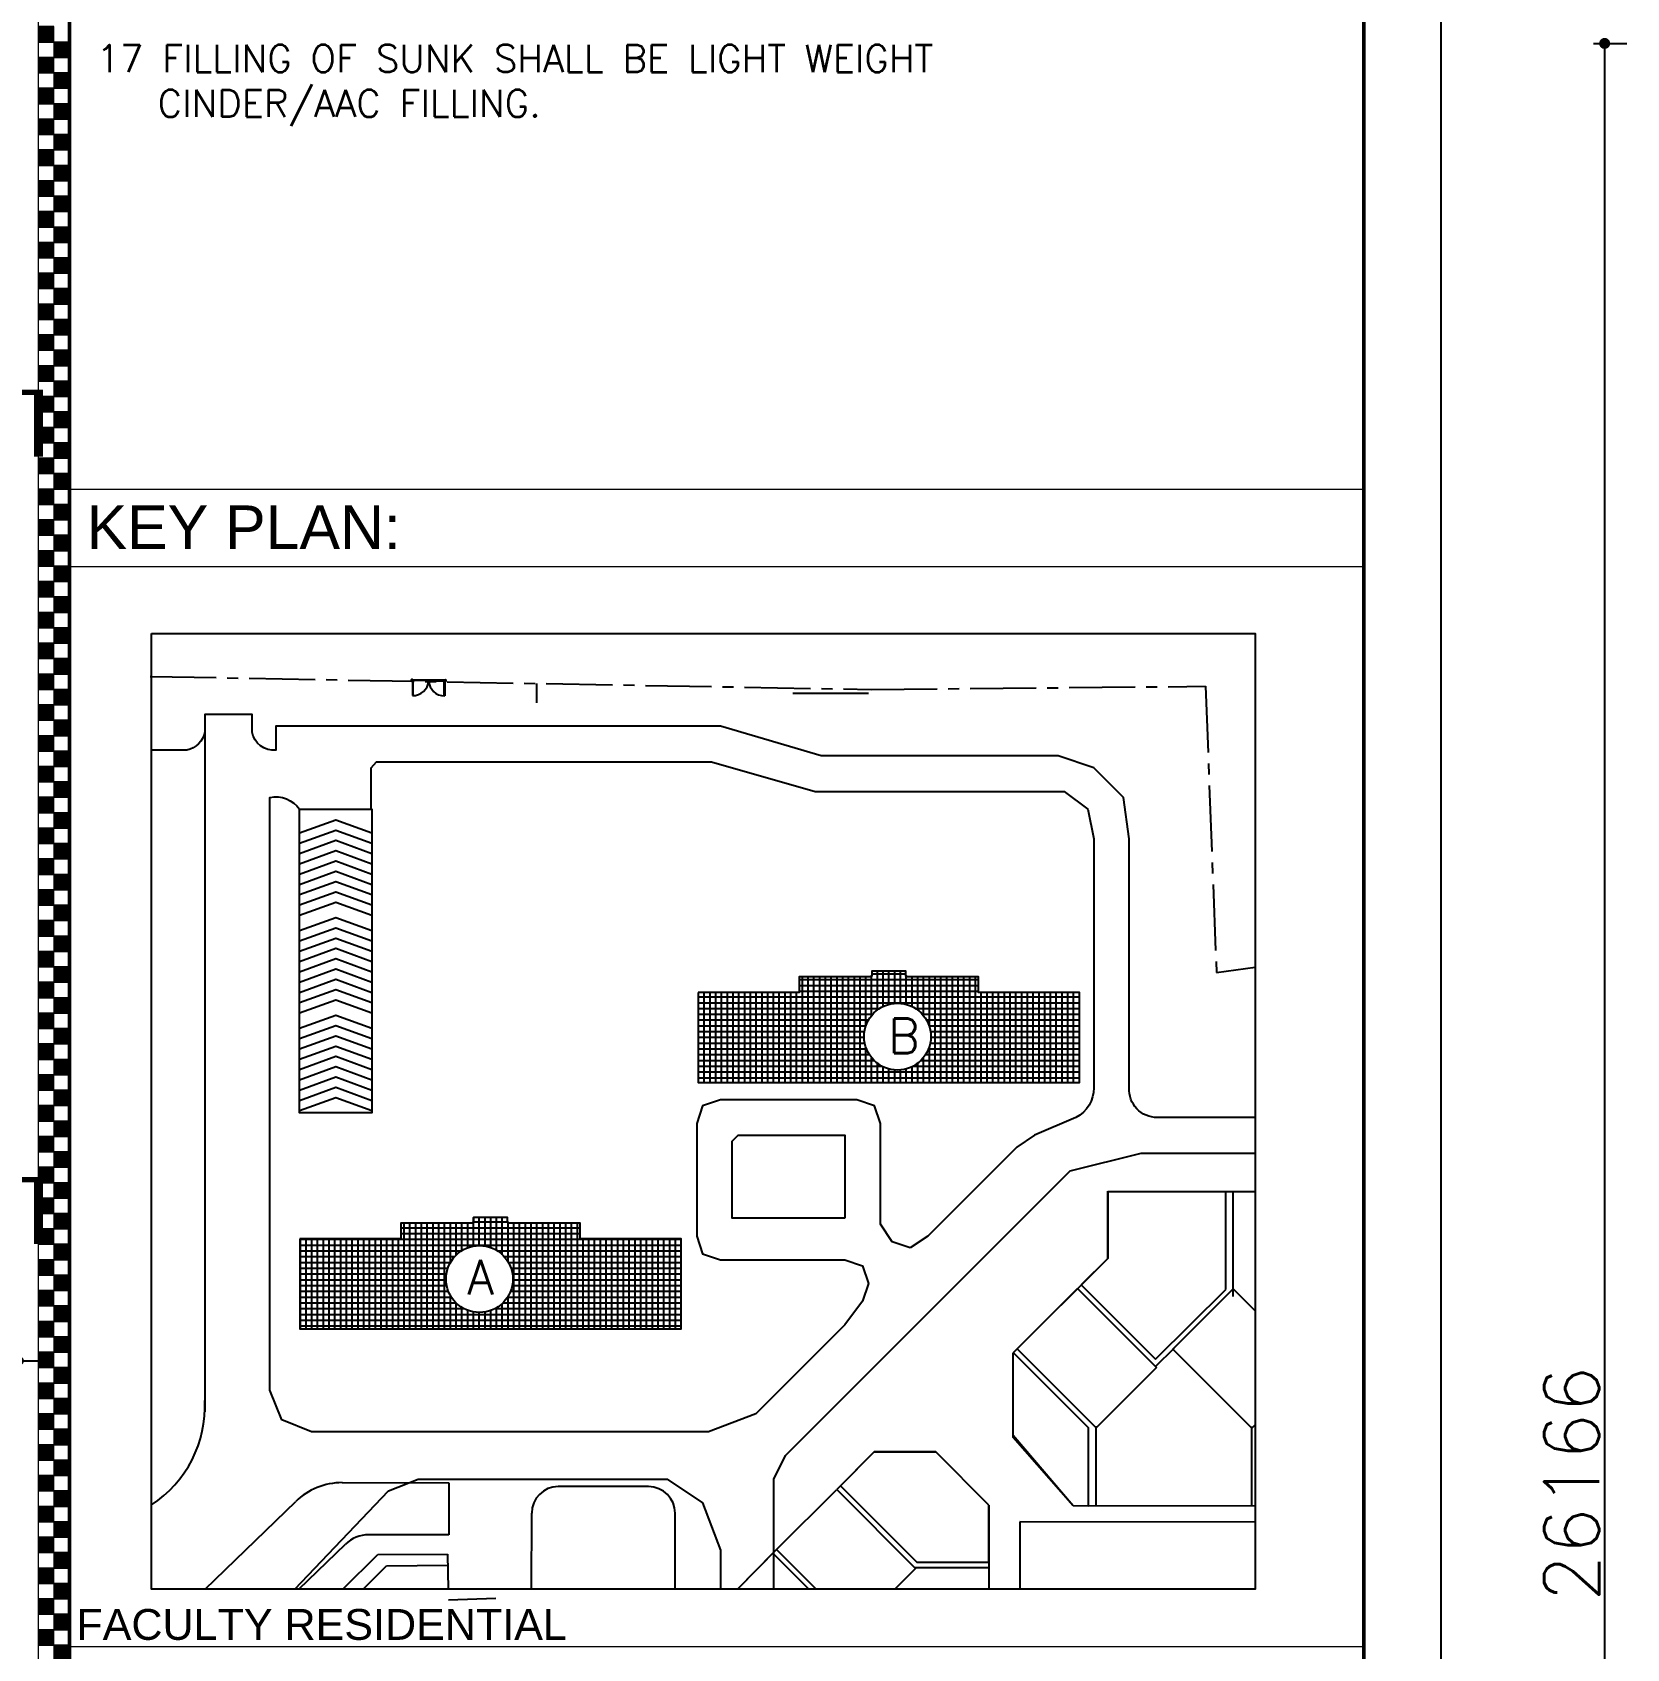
# Model space of a CAD drawing. Extents: x -200722 to 834823, y -494970 to 88783.
# Drawn here: x 327616 to 342099, y 36625 to 51306 of the extents above; entities that cross this region are included whole.
import ezdxf
from ezdxf.enums import TextEntityAlignment as Align

# ---------------------------------------------------------------- set-up
doc = ezdxf.new("R2010")
doc.units = 0
doc.header["$LTSCALE"] = 100
doc.header["$MEASUREMENT"] = 0
doc.header["$PDMODE"] = 34
doc.linetypes.add('CENTER2', pattern=[1.125, 0.75, -0.125, 0.125, -0.125])
doc.layers.get('0').update_dxf_attribs({"linetype": 'CONTINUOUS'})
doc.layers.get('DEFPOINTS').update_dxf_attribs({"linetype": 'CONTINUOUS'})
doc.layers.add('9_TITLE TEXT', color=7, linetype='CONTINUOUS', lineweight=20)
for name, color, linetype in [('BEAM', 4, 'CONTINUOUS'), ('DIM', 3, 'CONTINUOUS'), ('TEXT', 2, 'CONTINUOUS')]:
    doc.layers.add(name, color=color, linetype=linetype)
doc.styles.add('ROMANS', font='romans.shx')
doc.styles.get("Standard").update_dxf_attribs({"font": 'simplex.shx'})
doc.styles.add('TITLES', font='arial.ttf')
doc.dimstyles.new('01 S.K', dxfattribs={"dimtxt": 230, "dimasz": 100, "dimexe": 200, "dimexo": 100, "dimgap": 50, "dimtad": 1, "dimdec": 0, "dimzin": 0, "dimdsep": 46, "dimtxsty": 'Standard', "dimblk": 'DOT', "dimcen": 0.09, "dimclrd": 4, "dimclre": 4, "dimclrt": 4, "dimadec": 0, "dimazin": 0, "dimtfac": 1, "dimtdec": 0, "dimtofl": 0, "dimtmove": 0, "dimatfit": 3, "dimfxl": 2, "dimtolj": 1, "dimtzin": 0, "dimarcsym": 1})
doc.dimstyles.new('STANDARD$0', dxfattribs={"dimtxt": 2.5, "dimasz": 2.5, "dimexe": 2, "dimexo": 0.7, "dimgap": 0.9, "dimtad": 1, "dimdec": 0, "dimdsep": 46, "dimtxsty": 'ROMANS', "dimcen": 0.09, "dimclrd": 4, "dimclre": 4, "dimclrt": 3, "dimadec": 0, "dimazin": 0, "dimtfac": 1, "dimtdec": 0, "dimtmove": 0, "dimatfit": 3, "dimfxl": 1, "dimtolj": 1, "dimtzin": 0, "dimarcsym": 0})
pattern_1 = [(90, (118636.594, -39389.25), (-52.421095, 9e-15), []), (180, (118636.594, -39389.25), (-9e-15, -52.421095), [])]

# ---------------------------------------------------------------- blocks, each defined once
blk = doc.blocks.new('TITLE CHAIN')
at = {"layer": '9_TITLE TEXT'}
h = blk.add_hatch(color=256, dxfattribs=at)
h.dxf.hatch_style = 1
h.paths.add_polyline_path([(0, -91.62), (1, -91.62), (1, -90.62), (0, -90.62)])
h = blk.add_hatch(color=256, dxfattribs=at)
h.dxf.hatch_style = 1
h.paths.add_polyline_path([(1, -92.62), (2, -92.62), (2, -91.62), (1, -91.62)])
h = blk.add_hatch(color=256, dxfattribs=at)
h.dxf.hatch_style = 1
h.paths.add_polyline_path([(0, -93.62), (1, -93.62), (1, -92.62), (0, -92.62)])
h = blk.add_hatch(color=256, dxfattribs=at)
h.dxf.hatch_style = 1
h.paths.add_polyline_path([(1, -94.62), (2, -94.62), (2, -93.62), (1, -93.62)])
h = blk.add_hatch(color=256, dxfattribs=at)
h.dxf.hatch_style = 1
h.paths.add_polyline_path([(0, -95.62), (1, -95.62), (1, -94.62), (0, -94.62)])
h = blk.add_hatch(color=256, dxfattribs=at)
h.dxf.hatch_style = 1
h.paths.add_polyline_path([(1, -96.62), (2, -96.62), (2, -95.62), (1, -95.62)])
h = blk.add_hatch(color=256, dxfattribs=at)
h.dxf.hatch_style = 1
h.paths.add_polyline_path([(0, -97.62), (1, -97.62), (1, -96.62), (0, -96.62)])
h = blk.add_hatch(color=256, dxfattribs=at)
h.dxf.hatch_style = 1
h.paths.add_polyline_path([(1, -98.62), (2, -98.62), (2, -97.62), (1, -97.62)])
h = blk.add_hatch(color=256, dxfattribs=at)
h.dxf.hatch_style = 1
h.paths.add_polyline_path([(0, -99.62), (1, -99.62), (1, -98.62), (0, -98.62)])
h = blk.add_hatch(color=256, dxfattribs=at)
h.dxf.hatch_style = 1
h.paths.add_polyline_path([(0, -101.62), (1, -101.62), (1, -100.62), (0, -100.62)])
h = blk.add_hatch(color=256, dxfattribs=at)
h.dxf.hatch_style = 1
h.paths.add_polyline_path([(1, -100.62), (2, -100.62), (2, -99.62), (1, -99.62)])
h = blk.add_hatch(color=256, dxfattribs=at)
h.dxf.hatch_style = 1
h.paths.add_polyline_path([(1, -102.62), (2, -102.62), (2, -101.62), (1, -101.62)])
h = blk.add_hatch(color=256, dxfattribs=at)
h.dxf.hatch_style = 1
h.paths.add_polyline_path([(0, -103.62), (1, -103.62), (1, -102.62), (0, -102.62)])
h = blk.add_hatch(color=256, dxfattribs=at)
h.dxf.hatch_style = 1
h.paths.add_polyline_path([(1, -104.62), (2, -104.62), (2, -103.62), (1, -103.62)])
h = blk.add_hatch(color=256, dxfattribs=at)
h.dxf.hatch_style = 1
h.paths.add_polyline_path([(0, -105.62), (1, -105.62), (1, -104.62), (0, -104.62)])
h = blk.add_hatch(color=256, dxfattribs=at)
h.dxf.hatch_style = 1
h.paths.add_polyline_path([(1, -106.62), (2, -106.62), (2, -105.62), (1, -105.62)])
h = blk.add_hatch(color=256, dxfattribs=at)
h.dxf.hatch_style = 1
h.paths.add_polyline_path([(0, -107.62), (1, -107.62), (1, -106.62), (0, -106.62)])
h = blk.add_hatch(color=256, dxfattribs=at)
h.dxf.hatch_style = 1
h.paths.add_polyline_path([(1, -108.62), (2, -108.62), (2, -107.62), (1, -107.62)])
h = blk.add_hatch(color=256, dxfattribs=at)
h.dxf.hatch_style = 1
h.paths.add_polyline_path([(0, -109.62), (1, -109.62), (1, -108.62), (0, -108.62)])
h = blk.add_hatch(color=256, dxfattribs=at)
h.dxf.hatch_style = 1
h.paths.add_polyline_path([(1, -110.62), (2, -110.62), (2, -109.62), (1, -109.62)])
h = blk.add_hatch(color=256, dxfattribs=at)
h.dxf.hatch_style = 1
h.paths.add_polyline_path([(0, -111.62), (1, -111.62), (1, -110.62), (0, -110.62)])
h = blk.add_hatch(color=256, dxfattribs=at)
h.dxf.hatch_style = 1
h.paths.add_polyline_path([(1, -112.62), (2, -112.62), (2, -111.62), (1, -111.62)])
h = blk.add_hatch(color=256, dxfattribs=at)
h.dxf.hatch_style = 1
h.paths.add_polyline_path([(0, -113.62), (1, -113.62), (1, -112.62), (0, -112.62)])
h = blk.add_hatch(color=256, dxfattribs=at)
h.dxf.hatch_style = 1
h.paths.add_polyline_path([(1, -114.62), (2, -114.62), (2, -113.62), (1, -113.62)])
h = blk.add_hatch(color=256, dxfattribs=at)
h.dxf.hatch_style = 1
h.paths.add_polyline_path([(0, -115.62), (1, -115.62), (1, -114.62), (0, -114.62)])
h = blk.add_hatch(color=256, dxfattribs=at)
h.dxf.hatch_style = 1
h.paths.add_polyline_path([(1, -116.62), (2, -116.62), (2, -115.62), (1, -115.62)])
h = blk.add_hatch(color=256, dxfattribs=at)
h.dxf.hatch_style = 1
h.paths.add_polyline_path([(0, -117.62), (1, -117.62), (1, -116.62), (0, -116.62)])
h = blk.add_hatch(color=256, dxfattribs=at)
h.dxf.hatch_style = 1
h.paths.add_polyline_path([(1, -118.62), (2, -118.62), (2, -117.62), (1, -117.62)])
h = blk.add_hatch(color=256, dxfattribs=at)
h.dxf.hatch_style = 1
h.paths.add_polyline_path([(0, -119.62), (1, -119.62), (1, -118.62), (0, -118.62)])
h = blk.add_hatch(color=256, dxfattribs=at)
h.dxf.hatch_style = 1
h.paths.add_polyline_path([(1, -120.62), (2, -120.62), (2, -119.62), (1, -119.62)])
h = blk.add_hatch(color=256, dxfattribs=at)
h.dxf.hatch_style = 1
h.paths.add_polyline_path([(0, -121.62), (1, -121.62), (1, -120.62), (0, -120.62)])
h = blk.add_hatch(color=256, dxfattribs=at)
h.dxf.hatch_style = 1
h.paths.add_polyline_path([(1, -122.62), (2, -122.62), (2, -121.62), (1, -121.62)])
h = blk.add_hatch(color=256, dxfattribs=at)
h.dxf.hatch_style = 1
h.paths.add_polyline_path([(0, -123.62), (1, -123.62), (1, -122.62), (0, -122.62)])
h = blk.add_hatch(color=256, dxfattribs=at)
h.dxf.hatch_style = 1
h.paths.add_polyline_path([(1, -124.62), (2, -124.62), (2, -123.62), (1, -123.62)])
h = blk.add_hatch(color=256, dxfattribs=at)
h.dxf.hatch_style = 1
h.paths.add_polyline_path([(0, -125.62), (1, -125.62), (1, -124.62), (0, -124.62)])
h = blk.add_hatch(color=256, dxfattribs=at)
h.dxf.hatch_style = 1
h.paths.add_polyline_path([(1, -126.62), (2, -126.62), (2, -125.62), (1, -125.62)])
h = blk.add_hatch(color=256, dxfattribs=at)
h.dxf.hatch_style = 1
h.paths.add_polyline_path([(0, -127.62), (1, -127.62), (1, -126.62), (0, -126.62)])
h = blk.add_hatch(color=256, dxfattribs=at)
h.dxf.hatch_style = 1
h.paths.add_polyline_path([(1, -128.62), (2, -128.62), (2, -127.62), (1, -127.62)])
h = blk.add_hatch(color=256, dxfattribs=at)
h.dxf.hatch_style = 1
h.paths.add_polyline_path([(0, -129.62), (1, -129.62), (1, -128.62), (0, -128.62)])
h = blk.add_hatch(color=256, dxfattribs=at)
h.dxf.hatch_style = 1
h.paths.add_polyline_path([(1, -130.62), (2, -130.62), (2, -129.62), (1, -129.62)])
h = blk.add_hatch(color=256, dxfattribs=at)
h.dxf.hatch_style = 1
h.paths.add_polyline_path([(0, -131.62), (1, -131.62), (1, -130.62), (0, -130.62)])
h = blk.add_hatch(color=256, dxfattribs=at)
h.dxf.hatch_style = 1
h.paths.add_polyline_path([(1, -132.62), (2, -132.62), (2, -131.62), (1, -131.62)])
h = blk.add_hatch(color=256, dxfattribs=at)
h.dxf.hatch_style = 1
h.paths.add_polyline_path([(0, -133.62), (1, -133.62), (1, -132.62), (0, -132.62)])
h = blk.add_hatch(color=256, dxfattribs=at)
h.dxf.hatch_style = 1
h.paths.add_polyline_path([(1, -134.62), (2, -134.62), (2, -133.62), (1, -133.62)])
h = blk.add_hatch(color=256, dxfattribs=at)
h.dxf.hatch_style = 1
h.paths.add_polyline_path([(0, -135.62), (1, -135.62), (1, -134.62), (0, -134.62)])
h = blk.add_hatch(color=256, dxfattribs=at)
h.dxf.hatch_style = 1
h.paths.add_polyline_path([(1, -136.62), (2, -136.62), (2, -135.62), (1, -135.62)])
h = blk.add_hatch(color=256, dxfattribs=at)
h.dxf.hatch_style = 1
h.paths.add_polyline_path([(0, -137.62), (1, -137.62), (1, -136.62), (0, -136.62)])
h = blk.add_hatch(color=256, dxfattribs=at)
h.dxf.hatch_style = 1
h.paths.add_polyline_path([(1, -138.62), (2, -138.62), (2, -137.62), (1, -137.62)])
h = blk.add_hatch(color=256, dxfattribs=at)
h.dxf.hatch_style = 1
h.paths.add_polyline_path([(0, -139.62), (1, -139.62), (1, -138.62), (0, -138.62)])
h = blk.add_hatch(color=256, dxfattribs=at)
h.dxf.hatch_style = 1
h.paths.add_polyline_path([(1, -140.62), (2, -140.62), (2, -139.62), (1, -139.62)])
h = blk.add_hatch(color=256, dxfattribs=at)
h.dxf.hatch_style = 1
h.paths.add_polyline_path([(0, -141.62), (1, -141.62), (1, -140.62), (0, -140.62)])
h = blk.add_hatch(color=256, dxfattribs=at)
h.dxf.hatch_style = 1
h.paths.add_polyline_path([(1, -142.62), (2, -142.62), (2, -141.62), (1, -141.62)])
h = blk.add_hatch(color=256, dxfattribs=at)
h.dxf.hatch_style = 1
h.paths.add_polyline_path([(0, -143.62), (1, -143.62), (1, -142.62), (0, -142.62)])
h = blk.add_hatch(color=256, dxfattribs=at)
h.dxf.hatch_style = 1
h.paths.add_polyline_path([(1, -144.62), (2, -144.62), (2, -143.62), (1, -143.62)])
h = blk.add_hatch(color=256, dxfattribs=at)
h.dxf.hatch_style = 1
h.paths.add_polyline_path([(0, -145.62), (1, -145.62), (1, -144.62), (0, -144.62)])
h = blk.add_hatch(color=256, dxfattribs=at)
h.dxf.hatch_style = 1
h.paths.add_polyline_path([(1, -146.62), (2, -146.62), (2, -145.62), (1, -145.62)])
h = blk.add_hatch(color=256, dxfattribs=at)
h.dxf.hatch_style = 1
h.paths.add_polyline_path([(0, -147.62), (1, -147.62), (1, -146.62), (0, -146.62)])
h = blk.add_hatch(color=256, dxfattribs=at)
h.dxf.hatch_style = 1
h.paths.add_polyline_path([(1, -148.62), (2, -148.62), (2, -147.62), (1, -147.62)])
h = blk.add_hatch(color=256, dxfattribs=at)
h.dxf.hatch_style = 1
h.paths.add_polyline_path([(0, -149.62), (1, -149.62), (1, -148.62), (0, -148.62)])
h = blk.add_hatch(color=256, dxfattribs=at)
h.dxf.hatch_style = 1
h.paths.add_polyline_path([(1, -150.62), (2, -150.62), (2, -149.62), (1, -149.62)])
h = blk.add_hatch(color=256, dxfattribs=at)
h.dxf.hatch_style = 1
h.paths.add_polyline_path([(0, -151.62), (1, -151.62), (1, -150.62), (0, -150.62)])
h = blk.add_hatch(color=256, dxfattribs=at)
h.dxf.hatch_style = 1
h.paths.add_polyline_path([(1, -152.62), (2, -152.62), (2, -151.62), (1, -151.62)])
h = blk.add_hatch(color=256, dxfattribs=at)
h.dxf.hatch_style = 1
h.paths.add_polyline_path([(0, -153.62), (1, -153.62), (1, -152.62), (0, -152.62)])
h = blk.add_hatch(color=256, dxfattribs=at)
h.dxf.hatch_style = 1
h.paths.add_polyline_path([(1, -154.62), (2, -154.62), (2, -153.62), (1, -153.62)])
h = blk.add_hatch(color=256, dxfattribs=at)
h.dxf.hatch_style = 1
h.paths.add_polyline_path([(0, -155.62), (1, -155.62), (1, -154.62), (0, -154.62)])
h = blk.add_hatch(color=256, dxfattribs=at)
h.dxf.hatch_style = 1
h.paths.add_polyline_path([(1, -156.62), (2, -156.62), (2, -155.62), (1, -155.62)])
h = blk.add_hatch(color=256, dxfattribs=at)
h.dxf.hatch_style = 1
h.paths.add_polyline_path([(0, -157.62), (1, -157.62), (1, -156.62), (0, -156.62)])
h = blk.add_hatch(color=256, dxfattribs=at)
h.dxf.hatch_style = 1
h.paths.add_polyline_path([(1, -158.62), (2, -158.62), (2, -157.62), (1, -157.62)])
h = blk.add_hatch(color=256, dxfattribs=at)
h.dxf.hatch_style = 1
h.paths.add_polyline_path([(0, -159.62), (1, -159.62), (1, -158.62), (0, -158.62)])
h = blk.add_hatch(color=256, dxfattribs=at)
h.dxf.hatch_style = 1
h.paths.add_polyline_path([(1, -160.62), (2, -160.62), (2, -159.62), (1, -159.62)])
h = blk.add_hatch(color=256, dxfattribs=at)
h.dxf.hatch_style = 1
h.paths.add_polyline_path([(0, -161.62), (1, -161.62), (1, -160.62), (0, -160.62)])
h = blk.add_hatch(color=256, dxfattribs=at)
h.dxf.hatch_style = 1
h.paths.add_polyline_path([(1, -162.62), (2, -162.62), (2, -161.62), (1, -161.62)])
h = blk.add_hatch(color=256, dxfattribs=at)
h.dxf.hatch_style = 1
h.paths.add_polyline_path([(0, -163.62), (1, -163.62), (1, -162.62), (0, -162.62)])
h = blk.add_hatch(color=256, dxfattribs=at)
h.dxf.hatch_style = 1
h.paths.add_polyline_path([(0, -165.62), (1, -165.62), (1, -164.62), (0, -164.62)])
h = blk.add_hatch(color=256, dxfattribs=at)
h.dxf.hatch_style = 1
h.paths.add_polyline_path([(1, -164.62), (2, -164.62), (2, -163.62), (1, -163.62)])
h = blk.add_hatch(color=256, dxfattribs=at)
h.dxf.hatch_style = 1
h.paths.add_polyline_path([(1, -166.62), (2, -166.62), (2, -165.62), (1, -165.62)])
h = blk.add_hatch(color=256, dxfattribs=at)
h.dxf.hatch_style = 1
h.paths.add_polyline_path([(0, -167.62), (1, -167.62), (1, -166.62), (0, -166.62)])
h = blk.add_hatch(color=256, dxfattribs=at)
h.dxf.hatch_style = 1
h.paths.add_polyline_path([(1, -168.62), (2, -168.62), (2, -167.62), (1, -167.62)])
h = blk.add_hatch(color=256, dxfattribs=at)
h.dxf.hatch_style = 1
h.paths.add_polyline_path([(0, -169.62), (1, -169.62), (1, -168.62), (0, -168.62)])
h = blk.add_hatch(color=256, dxfattribs=at)
h.dxf.hatch_style = 1
h.paths.add_polyline_path([(1, -170.62), (2, -170.62), (2, -169.62), (1, -169.62)])
h = blk.add_hatch(color=256, dxfattribs=at)
h.dxf.hatch_style = 1
h.paths.add_polyline_path([(0, -171.62), (1, -171.62), (1, -170.62), (0, -170.62)])
h = blk.add_hatch(color=256, dxfattribs=at)
h.dxf.hatch_style = 1
h.paths.add_polyline_path([(1, -172.62), (2, -172.62), (2, -171.62), (1, -171.62)])
h = blk.add_hatch(color=256, dxfattribs=at)
h.dxf.hatch_style = 1
h.paths.add_polyline_path([(0, -173.62), (1, -173.62), (1, -172.62), (0, -172.62)])
h = blk.add_hatch(color=256, dxfattribs=at)
h.dxf.hatch_style = 1
h.paths.add_polyline_path([(1, -174.62), (2, -174.62), (2, -173.62), (1, -173.62)])
h = blk.add_hatch(color=256, dxfattribs=at)
h.dxf.hatch_style = 1
h.paths.add_polyline_path([(0, -175.62), (1, -175.62), (1, -174.62), (0, -174.62)])
h = blk.add_hatch(color=256, dxfattribs=at)
h.dxf.hatch_style = 1
h.paths.add_polyline_path([(1, -176.62), (2, -176.62), (2, -175.62), (1, -175.62)])
h = blk.add_hatch(color=256, dxfattribs=at)
h.dxf.hatch_style = 1
h.paths.add_polyline_path([(0, -177.62), (1, -177.62), (1, -176.62), (0, -176.62)])
h = blk.add_hatch(color=256, dxfattribs=at)
h.dxf.hatch_style = 1
h.paths.add_polyline_path([(1, -178.62), (2, -178.62), (2, -177.62), (1, -177.62)])
h = blk.add_hatch(color=256, dxfattribs=at)
h.dxf.hatch_style = 1
h.paths.add_polyline_path([(0, -179.62), (1, -179.62), (1, -178.62), (0, -178.62)])
h = blk.add_hatch(color=256, dxfattribs=at)
h.dxf.hatch_style = 1
h.paths.add_polyline_path([(1, -180.62), (2, -180.62), (2, -179.62), (1, -179.62)])
h = blk.add_hatch(color=256, dxfattribs=at)
h.dxf.hatch_style = 1
h.paths.add_polyline_path([(0, -181.62), (1, -181.62), (1, -180.62), (0, -180.62)])
h = blk.add_hatch(color=256, dxfattribs=at)
h.dxf.hatch_style = 1
h.paths.add_polyline_path([(1, -182.62), (2, -182.62), (2, -181.62), (1, -181.62)])
h = blk.add_hatch(color=256, dxfattribs=at)
h.dxf.hatch_style = 1
h.paths.add_polyline_path([(0, -183.62), (1, -183.62), (1, -182.62), (0, -182.62)])
h = blk.add_hatch(color=256, dxfattribs=at)
h.dxf.hatch_style = 1
h.paths.add_polyline_path([(1, -184.62), (2, -184.62), (2, -183.62), (1, -183.62)])
h = blk.add_hatch(color=256, dxfattribs=at)
h.dxf.hatch_style = 1
h.paths.add_polyline_path([(0, -185.62), (1, -185.62), (1, -184.62), (0, -184.62)])
h = blk.add_hatch(color=256, dxfattribs=at)
h.dxf.hatch_style = 1
h.paths.add_polyline_path([(0, -187.62), (1, -187.62), (1, -186.62), (0, -186.62)])
h = blk.add_hatch(color=256, dxfattribs=at)
h.dxf.hatch_style = 1
h.paths.add_polyline_path([(1, -186.62), (2, -186.62), (2, -185.62), (1, -185.62)])
h = blk.add_hatch(color=256, dxfattribs=at)
h.dxf.hatch_style = 1
h.paths.add_polyline_path([(1, -188.62), (2, -188.62), (2, -187.62), (1, -187.62)])
h = blk.add_hatch(color=256, dxfattribs=at)
h.dxf.hatch_style = 1
h.paths.add_polyline_path([(0, -189.62), (1, -189.62), (1, -188.62), (0, -188.62)])
h = blk.add_hatch(color=256, dxfattribs=at)
h.dxf.hatch_style = 1
h.paths.add_polyline_path([(1, -190.62), (2, -190.62), (2, -189.62), (1, -189.62)])
h = blk.add_hatch(color=256, dxfattribs=at)
h.dxf.hatch_style = 1
h.paths.add_polyline_path([(0, -191.62), (1, -191.62), (1, -190.62), (0, -190.62)])
h = blk.add_hatch(color=256, dxfattribs=at)
h.dxf.hatch_style = 1
h.paths.add_polyline_path([(1, -192.62), (2, -192.62), (2, -191.62), (1, -191.62)])
h = blk.add_hatch(color=256, dxfattribs=at)
h.dxf.hatch_style = 1
h.paths.add_polyline_path([(0, -193.62), (1, -193.62), (1, -192.62), (0, -192.62)])
h = blk.add_hatch(color=256, dxfattribs=at)
h.dxf.hatch_style = 1
h.paths.add_polyline_path([(1, -194.62), (2, -194.62), (2, -193.62), (1, -193.62)])
h = blk.add_hatch(color=256, dxfattribs=at)
h.dxf.hatch_style = 1
h.paths.add_polyline_path([(0, -195.62), (1, -195.62), (1, -194.62), (0, -194.62)])
h = blk.add_hatch(color=256, dxfattribs=at)
h.dxf.hatch_style = 1
h.paths.add_polyline_path([(1, -196.62), (2, -196.62), (2, -195.62), (1, -195.62)])
for p, q in [((0, -584), (0, 0)), ((2, -584), (2, 0))]:
    blk.add_line(p, q, dxfattribs=at)
for points in [[(0, -91.62), (1, -91.62), (1, -90.62), (0, -90.62)], [(1, -92.62), (2, -92.62), (2, -91.62), (1, -91.62)], [(0, -93.62), (1, -93.62), (1, -92.62), (0, -92.62)], [(1, -94.62), (2, -94.62), (2, -93.62), (1, -93.62)], [(0, -95.62), (1, -95.62), (1, -94.62), (0, -94.62)], [(1, -96.62), (2, -96.62), (2, -95.62), (1, -95.62)], [(0, -97.62), (1, -97.62), (1, -96.62), (0, -96.62)], [(1, -98.62), (2, -98.62), (2, -97.62), (1, -97.62)], [(0, -99.62), (1, -99.62), (1, -98.62), (0, -98.62)], [(0, -101.62), (1, -101.62), (1, -100.62), (0, -100.62)], [(1, -100.62), (2, -100.62), (2, -99.62), (1, -99.62)], [(1, -102.62), (2, -102.62), (2, -101.62), (1, -101.62)], [(0, -103.62), (1, -103.62), (1, -102.62), (0, -102.62)], [(1, -104.62), (2, -104.62), (2, -103.62), (1, -103.62)], [(0, -105.62), (1, -105.62), (1, -104.62), (0, -104.62)], [(1, -106.62), (2, -106.62), (2, -105.62), (1, -105.62)], [(0, -107.62), (1, -107.62), (1, -106.62), (0, -106.62)], [(1, -108.62), (2, -108.62), (2, -107.62), (1, -107.62)], [(0, -109.62), (1, -109.62), (1, -108.62), (0, -108.62)], [(1, -110.62), (2, -110.62), (2, -109.62), (1, -109.62)], [(0, -111.62), (1, -111.62), (1, -110.62), (0, -110.62)], [(1, -112.62), (2, -112.62), (2, -111.62), (1, -111.62)], [(0, -113.62), (1, -113.62), (1, -112.62), (0, -112.62)], [(1, -114.62), (2, -114.62), (2, -113.62), (1, -113.62)], [(0, -115.62), (1, -115.62), (1, -114.62), (0, -114.62)], [(1, -116.62), (2, -116.62), (2, -115.62), (1, -115.62)], [(0, -117.62), (1, -117.62), (1, -116.62), (0, -116.62)], [(1, -118.62), (2, -118.62), (2, -117.62), (1, -117.62)], [(0, -119.62), (1, -119.62), (1, -118.62), (0, -118.62)], [(1, -120.62), (2, -120.62), (2, -119.62), (1, -119.62)], [(0, -121.62), (1, -121.62), (1, -120.62), (0, -120.62)], [(1, -122.62), (2, -122.62), (2, -121.62), (1, -121.62)], [(0, -123.62), (1, -123.62), (1, -122.62), (0, -122.62)], [(1, -124.62), (2, -124.62), (2, -123.62), (1, -123.62)], [(0, -125.62), (1, -125.62), (1, -124.62), (0, -124.62)], [(1, -126.62), (2, -126.62), (2, -125.62), (1, -125.62)], [(0, -127.62), (1, -127.62), (1, -126.62), (0, -126.62)], [(1, -128.62), (2, -128.62), (2, -127.62), (1, -127.62)], [(0, -129.62), (1, -129.62), (1, -128.62), (0, -128.62)], [(1, -130.62), (2, -130.62), (2, -129.62), (1, -129.62)], [(0, -131.62), (1, -131.62), (1, -130.62), (0, -130.62)], [(1, -132.62), (2, -132.62), (2, -131.62), (1, -131.62)], [(0, -133.62), (1, -133.62), (1, -132.62), (0, -132.62)], [(1, -134.62), (2, -134.62), (2, -133.62), (1, -133.62)], [(0, -135.62), (1, -135.62), (1, -134.62), (0, -134.62)], [(1, -136.62), (2, -136.62), (2, -135.62), (1, -135.62)], [(0, -137.62), (1, -137.62), (1, -136.62), (0, -136.62)], [(1, -138.62), (2, -138.62), (2, -137.62), (1, -137.62)], [(0, -139.62), (1, -139.62), (1, -138.62), (0, -138.62)], [(1, -140.62), (2, -140.62), (2, -139.62), (1, -139.62)], [(0, -141.62), (1, -141.62), (1, -140.62), (0, -140.62)], [(1, -142.62), (2, -142.62), (2, -141.62), (1, -141.62)], [(0, -143.62), (1, -143.62), (1, -142.62), (0, -142.62)], [(1, -144.62), (2, -144.62), (2, -143.62), (1, -143.62)], [(0, -145.62), (1, -145.62), (1, -144.62), (0, -144.62)], [(1, -146.62), (2, -146.62), (2, -145.62), (1, -145.62)], [(0, -147.62), (1, -147.62), (1, -146.62), (0, -146.62)], [(1, -148.62), (2, -148.62), (2, -147.62), (1, -147.62)], [(0, -149.62), (1, -149.62), (1, -148.62), (0, -148.62)], [(1, -150.62), (2, -150.62), (2, -149.62), (1, -149.62)], [(0, -151.62), (1, -151.62), (1, -150.62), (0, -150.62)], [(1, -152.62), (2, -152.62), (2, -151.62), (1, -151.62)], [(0, -153.62), (1, -153.62), (1, -152.62), (0, -152.62)], [(1, -154.62), (2, -154.62), (2, -153.62), (1, -153.62)], [(0, -155.62), (1, -155.62), (1, -154.62), (0, -154.62)], [(1, -156.62), (2, -156.62), (2, -155.62), (1, -155.62)], [(0, -157.62), (1, -157.62), (1, -156.62), (0, -156.62)], [(1, -158.62), (2, -158.62), (2, -157.62), (1, -157.62)], [(0, -159.62), (1, -159.62), (1, -158.62), (0, -158.62)], [(1, -160.62), (2, -160.62), (2, -159.62), (1, -159.62)], [(0, -161.62), (1, -161.62), (1, -160.62), (0, -160.62)], [(1, -162.62), (2, -162.62), (2, -161.62), (1, -161.62)], [(0, -163.62), (1, -163.62), (1, -162.62), (0, -162.62)], [(0, -165.62), (1, -165.62), (1, -164.62), (0, -164.62)], [(1, -164.62), (2, -164.62), (2, -163.62), (1, -163.62)], [(1, -166.62), (2, -166.62), (2, -165.62), (1, -165.62)], [(0, -167.62), (1, -167.62), (1, -166.62), (0, -166.62)], [(1, -168.62), (2, -168.62), (2, -167.62), (1, -167.62)], [(0, -169.62), (1, -169.62), (1, -168.62), (0, -168.62)], [(1, -170.62), (2, -170.62), (2, -169.62), (1, -169.62)], [(0, -171.62), (1, -171.62), (1, -170.62), (0, -170.62)], [(1, -172.62), (2, -172.62), (2, -171.62), (1, -171.62)], [(0, -173.62), (1, -173.62), (1, -172.62), (0, -172.62)], [(1, -174.62), (2, -174.62), (2, -173.62), (1, -173.62)], [(0, -175.62), (1, -175.62), (1, -174.62), (0, -174.62)], [(1, -176.62), (2, -176.62), (2, -175.62), (1, -175.62)], [(0, -177.62), (1, -177.62), (1, -176.62), (0, -176.62)], [(1, -178.62), (2, -178.62), (2, -177.62), (1, -177.62)], [(0, -179.62), (1, -179.62), (1, -178.62), (0, -178.62)], [(1, -180.62), (2, -180.62), (2, -179.62), (1, -179.62)], [(0, -181.62), (1, -181.62), (1, -180.62), (0, -180.62)], [(1, -182.62), (2, -182.62), (2, -181.62), (1, -181.62)], [(0, -183.62), (1, -183.62), (1, -182.62), (0, -182.62)], [(1, -184.62), (2, -184.62), (2, -183.62), (1, -183.62)], [(0, -185.62), (1, -185.62), (1, -184.62), (0, -184.62)], [(0, -187.62), (1, -187.62), (1, -186.62), (0, -186.62)], [(1, -186.62), (2, -186.62), (2, -185.62), (1, -185.62)], [(1, -188.62), (2, -188.62), (2, -187.62), (1, -187.62)], [(0, -189.62), (1, -189.62), (1, -188.62), (0, -188.62)], [(1, -190.62), (2, -190.62), (2, -189.62), (1, -189.62)], [(0, -191.62), (1, -191.62), (1, -190.62), (0, -190.62)], [(1, -192.62), (2, -192.62), (2, -191.62), (1, -191.62)], [(0, -193.62), (1, -193.62), (1, -192.62), (0, -192.62)], [(1, -194.62), (2, -194.62), (2, -193.62), (1, -193.62)], [(0, -195.62), (1, -195.62), (1, -194.62), (0, -194.62)], [(1, -196.62), (2, -196.62), (2, -195.62), (1, -195.62)]]:
    blk.add_lwpolyline(points, close=True, dxfattribs=at)
blk = doc.blocks.new('DOT')
at = {"color": 0, "linetype": 'ByBlock'}
blk.add_line((-0.5, 0), (-1, 0), dxfattribs=at)
at = {"color": 0, "linetype": 'ByBlock', "const_width": 0.5}
blk.add_lwpolyline([(-0.25, 0, 1), (0.25, 0, 1)], format="xyb", close=True, dxfattribs=at)
blk = doc.blocks.new('*D819')
at = {"layer": 'BEAM', "color": 0, "lineweight": -2, "transparency": 16777216}
for p, q in [((326857, 39239), (327700, 39239)), ((327500, 34819), (327500, 39159)), ((326857, 34739), (327700, 34739))]:
    blk.add_line(p, q, dxfattribs=at)
at = {"layer": 'DEFPOINTS', "color": 0, "lineweight": -3, "transparency": 16777216}
for p in [(326737, 39239, 7447), (327500, 39239), (326737, 34739, 7447)]:
    blk.add_point(p, dxfattribs=at)
at = {"layer": 'BEAM', "color": 0, "lineweight": -2, "transparency": 16777216, "xscale": 80, "yscale": 80, "zscale": 80}
for p, rotation in [((327500, 39239), 90), ((327500, 34739), 270)]:
    blk.add_blockref('DOT', p, dxfattribs=dict(at, rotation=rotation))
at = {"layer": 'BEAM', "color": 0, "transparency": 16777216, "insert": (327336, 36989), "char_height": 248, "attachment_point": 5, "rotation": 90}
blk.add_mtext('\\A1;4500', dxfattribs=at)
blk = doc.blocks.new('_DOT')
at = {"color": 0, "linetype": 'ByBlock'}
blk.add_line((-0.5, 0), (-1, 0), dxfattribs=at)
at = {"color": 0, "linetype": 'ByBlock', "const_width": 0.5}
blk.add_lwpolyline([(-0.25, 0, 1), (0.25, 0, 1)], format="xyb", close=True, dxfattribs=at)
blk = doc.blocks.new('*D3075')
at = {"color": 4, "lineweight": -2, "ltscale": 0.4, "transparency": 16777216}
for p, q in [((341799, 51205), (342099, 51205)), ((341899, 51105), (341899, 25139)), ((341826, 25039), (342099, 25039))]:
    blk.add_line(p, q, dxfattribs=at)
at = {"layer": 'DEFPOINTS', "color": 0, "lineweight": -3, "ltscale": 0.4, "transparency": 16777216}
for p in [(325742, 51205), (325742, 25039, 7447), (341899, 25039)]:
    blk.add_point(p, dxfattribs=at)
at = {"color": 4, "lineweight": -2, "ltscale": 0.4, "transparency": 16777216, "xscale": 100, "yscale": 100, "zscale": 100}
for p, rotation in [((341899, 51205), 90), ((341899, 25039), 270)]:
    blk.add_blockref('_DOT', p, dxfattribs=dict(at, rotation=rotation))
at = {"color": 4, "lineweight": -3, "ltscale": 0.4, "transparency": 16777216, "insert": (341599, 38122), "char_height": 500, "attachment_point": 5, "rotation": 90}
blk.add_mtext('\\A1;26166', dxfattribs=at)

msp = doc.modelspace()

# ---------------------------------------------------------------- hatches: boundary and pattern name
h = msp.add_hatch()
h.set_pattern_fill('ANSI37', color=8, scale=16.510581, angle=45)
h.set_pattern_definition(pattern_1)
edge = h.paths.add_edge_path()
edge.add_arc((335475, 42184.3), 303.6, 0, 360)
h.paths.add_polyline_path([(333663.1, 42585.2), (333663.1, 41766.4), (337129.2, 41766.4), (337129.2, 42585.2), (336211.2, 42584.8), (336211.2, 42725.9), (335560.5, 42725.9), (335560.5, 42732.3), (335551.3, 42732.3), (335551.3, 42778.4), (335241, 42778.4), (335241, 42732.3), (335231.8, 42732.3), (335231.8, 42725.9), (334581.2, 42725.9), (334581.2, 42585.2)])
h = msp.add_hatch()
h.set_pattern_fill('ANSI37', color=8, scale=16.510581, angle=45)
h.set_pattern_definition(pattern_1)
edge = h.paths.add_edge_path()
edge.add_arc((331677.7, 39982.5), 303.6, 0, 360)
h.paths.add_polyline_path([(330044.8, 40347.7), (330044.8, 39528.9), (333511, 39528.9), (333511, 40347.7), (332592.9, 40347.3), (332592.9, 40488.4), (331942.3, 40488.4), (331942.3, 40494.7), (331933.1, 40494.7), (331933.1, 40540.9), (331622.7, 40540.9), (331622.7, 40494.7), (331613.6, 40494.7), (331613.5, 40488.4), (330962.9, 40488.4), (330962.9, 40347.7)])

# ---------------------------------------------------------------- linework, layer by layer
at = {"color": 18, "linetype": 'CENTER2', "ltscale": 8, "true_color": 0x000000}
for p, q in [((328685.8, 45455.7), (335235.3, 45337.3)), ((335235.3, 45337.3), (338273.1, 45365.9)), ((338273.1, 45365.9), (338372.5, 42766.4)), ((338372.5, 42766.4), (338723.2, 42814.4))]:
    msp.add_line(p, q, dxfattribs=at)
at = {"color": 18, "true_color": 0x000000}
for p, q in [((331070.1, 45424.9), (331056.6, 45425)), ((331060.6, 45412.9), (331060.7, 45427.6)), ((331065.3, 45412.9), (331060.6, 45412.9)), ((331060.7, 45427.6), (331065.4, 45427.6)), ((331061.6, 45426.8), (331061.5, 45413.7)), ((331061.8, 45413.3), (331065, 45413.3)), ((331065.1, 45427.2), (331061.9, 45427.2)), ((331065.3, 45412.9), (331065.3, 45412.9)), ((331065.3, 45412.9), (331070, 45412.8)), ((331065.4, 45427.6), (331065.4, 45427.5)), ((331070.1, 45427.5), (331065.4, 45427.6)), ((331068.8, 45413.3), (331065.7, 45413.3)), ((331065.8, 45427.2), (331068.9, 45427.1)), ((331069.3, 45426.8), (331069.2, 45413.6)), ((331070.9, 45417.1), (331069.9, 45281.5)), ((331070, 45412.8), (331070.1, 45427.5)), ((331070.1, 45427.5), (331364, 45425.4)), ((331070.1, 45424.9), (331363.9, 45422.7)), ((331075.3, 45417.1), (331070.9, 45417.1)), ((331073.7, 45418.7), (331076.2, 45418.7)), ((331076.2, 45421.6), (331073.8, 45421.6)), ((331074.3, 45281.5), (331075.3, 45417.1)), ((331207.4, 45417), (331085, 45417.9)), ((331207.5, 45421.4), (331085.1, 45422.3)), ((331226.5, 45416.8), (331348.9, 45415.9)), ((331226.6, 45421.2), (331348.9, 45420.3)), ((331357.6, 45279.4), (331358.6, 45415)), ((331360.2, 45416.6), (331357.7, 45416.6)), ((331357.8, 45419.5), (331360.2, 45419.5)), ((331358.6, 45415), (331363, 45414.9)), ((331363, 45414.9), (331362, 45279.3)), ((331363.9, 45410.7), (331364, 45425.4)), ((331363.9, 45422.7), (331377.5, 45422.6)), ((331368.6, 45410.6), (331363.9, 45410.7)), ((331364, 45425.4), (331373.4, 45425.3)), ((331364.8, 45424.6), (331364.7, 45411.4)), ((331365.1, 45411.1), (331368.2, 45411.1)), ((331368.3, 45424.9), (331365.2, 45424.9)), ((331368.6, 45410.7), (331368.6, 45410.6)), ((331368.6, 45410.6), (331373.3, 45410.6)), ((331368.7, 45425.3), (331368.7, 45425.3)), ((331372, 45411), (331368.9, 45411.1)), ((331369, 45424.9), (331372.1, 45424.9)), ((331372.5, 45424.5), (331372.4, 45411.4)), ((331373.3, 45410.6), (331373.4, 45425.3)), ((332197.4, 45392.2), (332197.3, 45215.2)), ((331069.9, 45281.5), (331074.3, 45281.5)), ((331362, 45279.3), (331357.6, 45279.4)), ((335211.2, 45301.6), (334523.9, 45302)), ((329182.5, 45110.3, 38.8), (329182.5, 38776.3)), ((337984.5, 39352.8), (337818.7, 39187.1)), ((330430.4, 38133.1), (331398.6, 38132.6)), ((331398.6, 38132.6), (331398.4, 37659.3)), ((333214.1, 38097.2), (332394.2, 38097.6)), ((329187.2, 37165.1), (330009.1, 37962.5)), ((332151.9, 37165.1), (332152.3, 37855.9)), ((333455.4, 37165.1), (333455.8, 37855.2)), ((336586.9, 37775.7), (336586.5, 37165.1)), ((338723.2, 37774.5), (336586.9, 37775.7)), ((331398.4, 37659.3), (330670.6, 37659.7)), ((330038, 37165.1), (330459.9, 37574.4)), ((330437.4, 37165.1), (330754.6, 37481.9)), ((330754.6, 37481.9), (331388.3, 37484.6)), ((331388.3, 37484.6), (331395.1, 37165.1)), ((330620.8, 37165.1), (330834.9, 37378.9)), ((330834.9, 37378.9), (331390.5, 37382.4)), ((331397.1, 37069.3), (331826.2, 37082.6))]:
    msp.add_line(p, q, dxfattribs=at)
at = {"color": 8}
for p, q in [((337386.4, 40170.3), (337386.8, 40780.7)), ((338723.2, 40773.9), (337386.8, 40774.6)), ((338525, 39823.3), (338525.5, 40778.2)), ((337386.4, 40170.3), (336526.2, 39310.9)), ((336525.8, 38543.7), (336526.2, 39310.9)), ((337278.2, 38647.2), (337277.8, 37921)), ((338692, 38644.6), (338691.6, 37920.3)), ((337070.6, 37921.1), (336525.8, 38543.7)), ((335264.6, 38412.8), (334923.3, 38071.8)), ((335264.6, 38412.8), (335822.4, 38412.5)), ((336305.8, 37928.5), (335822.4, 38412.5)), ((336305.8, 37928.5), (336305.4, 37165.1)), ((338723.2, 37920.2), (337070.6, 37921.1)), ((334382.8, 37531.9), (334023.3, 37165.1)), ((335630.7, 37363.6), (336305.5, 37363.3))]:
    msp.add_line(p, q, dxfattribs=at)
at = {"color": 18, "ltscale": 2, "true_color": 0x000000}
for p, q in [((337386.8, 40774.6), (337386.4, 40170.3)), ((338456.9, 40774), (337386.8, 40774.6)), ((338456.4, 39888.7), (338456.9, 40774)), ((337386.4, 40170.3), (337145, 39929)), ((336563.8, 39348.5), (337111.2, 39895.3)), ((337111.2, 39895.3), (337827.8, 39178)), ((337145, 39929), (337820.1, 39253.2)), ((337820.1, 39253.2), (338456.4, 39888.7)), ((337977.6, 39345.8), (338525, 39892.7)), ((338525, 39892.7), (338723.2, 39694.3)), ((337280.3, 38631.1), (336563.8, 39348.5)), ((338694.1, 38628.5), (337977.6, 39345.8)), ((336525.8, 38561.6), (336526.2, 39310.9)), ((336526.2, 39310.9), (336528.6, 39313.4)), ((336528.6, 39313.4), (337208.2, 38633.1)), ((337827.8, 39178), (337280.3, 38631.1)), ((337208.2, 38633.1), (337207.8, 37921)), ((338723.2, 38657.6), (338694.1, 38628.5)), ((337070.6, 37921.1), (336525.8, 38561.6)), ((335264.6, 38412.8), (334956.3, 38104.8)), ((335822.4, 38412.5), (335264.6, 38412.8)), ((336305.8, 37928.5), (335822.4, 38412.5)), ((334375.8, 37524.9), (334923.3, 38071.8)), ((334923.3, 38071.8), (335639.9, 37354.5)), ((334956.3, 38104.8), (335650.1, 37410.3)), ((336305.5, 37409.9), (336305.8, 37928.5)), ((337207.8, 37921), (337070.6, 37921.1)), ((334343.2, 37491.5), (334023.3, 37165.1)), ((334669.3, 37165.1), (334343.2, 37491.5)), ((334735.3, 37165.1), (334375.8, 37524.9)), ((335639.9, 37354.5), (335450.2, 37165.1)), ((335650.1, 37410.3), (336305.5, 37409.9))]:
    msp.add_line(p, q, dxfattribs=at)
at = {"color": 18, "ltscale": 0.4, "true_color": 0x000000}
msp.add_lwpolyline([(222672.7, 64744.5), (222672.7, -18415.5), (340412.7, -18415.5), (340412.7, 64744.5)], close=True, dxfattribs=at)
at = {"color": 18, "true_color": 0x000000}
for points in [[(223372.7, -17715.5), (339712.7, -17715.5), (339712.7, 64044.5), (223372.7, 64044.5)], [(328698.6, 45846.4), (338723.2, 45846.4), (338723.2, 37165.1), (328698.6, 37165.1)]]:
    msp.add_lwpolyline(points, close=True, dxfattribs=at)
at = {"color": 18, "ltscale": 2, "true_color": 0x000000, "elevation": 38.8}
for points in [[(338723.2, 41449.5), (337835.7, 41449.5, -0.4368645), (337581, 41718.6), (337581, 43979.8), (337527.2, 44356.6), (337258, 44625.8), (336935, 44733.5), (334781.5, 44733.5), (333866.3, 45002.7), (329828.6, 45002.7), (329828.6, 44787.3, -0.3942949), (329613.2, 44948.8), (329613.2, 45110.3), (329182.5, 45110.3), (329182.5, 44948.8, -0.3016965), (329021, 44787.3), (328698.6, 44787.3)], [(335589.1, 40265), (335427.6, 40318.9), (335319.9, 40480.4), (335319.9, 41395.6), (335266.1, 41557.1), (335104.6, 41611), (333866.3, 41611), (333704.8, 41557.1), (333651, 41395.6), (333651, 40372.7), (333704.8, 40211.2), (333866.3, 40157.4), (334996.9, 40157.4), (335158.4, 40103.5), (335212.2, 39942), (335158.4, 39780.5), (334996.9, 39565.2), (334189.3, 38757.6), (333758.7, 38596.1), (330151.6, 38596.1), (329882.4, 38703.8), (329774.7, 38973), (329774.7, 44356.6, -0.3027756), (330043.9, 44249), (330695.5, 44249), (330695.5, 44625.8), (330743.8, 44679.6), (333785.6, 44679.6), (334727.7, 44410.5), (336988.8, 44410.5), (337204.2, 44249), (337258, 43979.8), (337258, 41718.6, -0.2847818), (337096.5, 41449.5), (336719.7, 41287.9), (336558.2, 41180.3), (335750.6, 40372.7), (335589.1, 40265)]]:
    msp.add_lwpolyline(points, format="xyb", dxfattribs=at)
at = {"color": 18, "true_color": 0x000000}
for points, elevation in [([(330043.9, 44249), (330701.7, 44249), (330701.7, 41492), (330043.9, 41492)], 38.8), ([(333663.1, 42585.2), (333663.1, 41766.4), (337129.2, 41766.4), (337129.2, 42585.2), (336211.2, 42584.8), (336211.2, 42725.9), (335560.5, 42725.9), (335560.5, 42732.3), (335551.3, 42732.3), (335551.3, 42778.4), (335241, 42778.4), (335241, 42732.3), (335231.8, 42732.3), (335231.8, 42725.9), (334581.2, 42725.9), (334581.2, 42585.2)], -204.3), ([(330044.8, 40347.7), (330044.8, 39528.9), (333511, 39528.9), (333511, 40347.7), (332592.9, 40347.3), (332592.9, 40488.4), (331942.3, 40488.4), (331942.3, 40494.7), (331933.1, 40494.7), (331933.1, 40540.9), (331622.7, 40540.9), (331622.7, 40494.7), (331613.6, 40494.7), (331613.5, 40488.4), (330962.9, 40488.4), (330962.9, 40347.7)], -204.3)]:
    msp.add_lwpolyline(points, close=True, dxfattribs=dict(at, elevation=elevation))
at = {"color": 18, "ltscale": 2, "true_color": 0x000000, "elevation": 38.8}
for points in [[(330044.6, 44034.9), (330372.8, 44154.4), (330701.1, 44034.9)], [(330044.6, 43941.4), (330372.8, 44060.9), (330701.1, 43941.4)], [(330044.6, 43847.9), (330372.8, 43967.4), (330701.1, 43847.9)], [(330044.6, 43754.4), (330372.8, 43873.8), (330701.1, 43754.4)], [(330044.6, 43660.9), (330372.8, 43780.3), (330701.1, 43660.9)], [(330044.6, 43567.3), (330372.8, 43686.8), (330701.1, 43567.3)], [(330044.6, 43473.8), (330372.8, 43593.3), (330701.1, 43473.8)], [(330044.6, 43380.3), (330372.8, 43499.8), (330701.1, 43380.3)], [(330044.6, 43286.8), (330372.8, 43406.3), (330701.1, 43286.8)], [(330044.6, 43147.4), (330372.8, 43266.9), (330701.1, 43147.4)], [(330044.6, 43053.9), (330372.8, 43173.4), (330701.1, 43053.9)], [(330044.6, 42960.4), (330372.8, 43079.9), (330701.1, 42960.4)], [(330044.6, 42866.9), (330372.8, 42986.4), (330701.1, 42866.9)], [(330044.6, 42773.4), (330372.8, 42892.8), (330701.1, 42773.4)], [(330044.6, 42679.9), (330372.8, 42799.3), (330701.1, 42679.9)], [(330044.6, 42586.3), (330372.8, 42705.8), (330701.1, 42586.3)], [(330044.6, 42492.8), (330372.8, 42612.3), (330701.1, 42492.8)], [(330044.6, 42399.3), (330372.8, 42518.8), (330701.1, 42399.3)], [(330044.6, 42260), (330372.8, 42379.4), (330701.1, 42260)], [(330044.6, 42166.5), (330372.8, 42285.9), (330701.1, 42166.5)], [(330044.6, 42072.9), (330372.8, 42192.4), (330701.1, 42072.9)], [(330044.6, 41979.4), (330372.8, 42098.9), (330701.1, 41979.4)], [(330044.6, 41885.9), (330372.8, 42005.4), (330701.1, 41885.9)], [(330044.6, 41792.4), (330372.8, 41911.9), (330701.1, 41792.4)], [(330044.6, 41698.9), (330372.8, 41818.3), (330701.1, 41698.9)], [(330044.6, 41605.4), (330372.8, 41724.8), (330701.1, 41605.4)], [(330044.6, 41511.8), (330372.8, 41631.3), (330701.1, 41511.8)], [(334996.9, 40534.2), (333974, 40534.2), (333974, 41234.1), (334027.8, 41287.9), (334996.9, 41287.9), (334996.9, 40534.2)], [(334350.9, 37165.1), (334350.9, 38165.4), (334458.5, 38380.8), (337042.7, 40964.9), (337688.7, 41126.4), (338723.2, 41126.4)], [(330001.3, 37165.1), (330851.5, 38057.7), (331120.7, 38165.4), (333381.8, 38165.4), (333704.8, 37950.1), (333866.3, 37519.4), (333866.3, 37165.1)]]:
    msp.add_lwpolyline(points, dxfattribs=at)
at = {"color": 7}
for centre in [(335475, 42184.3), (331677.7, 39982.5)]:
    msp.add_circle(centre, 303.6, dxfattribs=at)
at = {"color": 18, "true_color": 0x000000}
for centre, radius, start, end in [((331061.8, 45413.7), 0.353, 179.57806, 269.57806), ((331061.9, 45426.8), 0.353, 89.57806, 179.57806), ((331065, 45412.9), 0.353, 359.57806, 89.57806), ((331065.1, 45427.5), 0.353, 269.57806, 359.57806), ((331065.7, 45412.9), 0.353, 89.57806, 179.57806), ((331065.8, 45427.5), 0.353, 179.57806, 269.57806), ((331068.8, 45413.6), 0.353, 269.57806, 359.57806), ((331068.9, 45426.8), 0.353, 359.57806, 89.57806), ((331073.8, 45424), 142.6, 268.43577, 357.1367), ((331360.2, 45421.9), 142.6, 182.01942, 270.72035), ((331365.1, 45411.4), 0.353, 179.57806, 269.57806), ((331365.2, 45424.6), 0.353, 89.57806, 179.57806), ((331368.2, 45410.7), 0.353, 359.57806, 89.57806), ((331368.3, 45425.3), 0.353, 269.57806, 359.57806), ((331368.9, 45410.7), 0.353, 89.57806, 179.57806), ((331369, 45425.3), 0.353, 179.57806, 269.57806), ((331372, 45411.4), 0.353, 269.57806, 359.57806), ((331372.1, 45424.5), 0.353, 359.57806, 89.57806), ((328112.7, 38827.5), 1071.1, 303.16715, 2.74016), ((330430.1, 37528.5), 604.6, 89.96936, 134.13263), ((332394.1, 37855.8), 241.8, 89.96936, 179.96936), ((333213.9, 37855.3), 241.8, 359.96936, 89.96936), ((330670.4, 37357.4), 302.3, 89.96936, 134.13263)]:
    msp.add_arc(centre, radius, start, end, dxfattribs=at)
at = {"layer": '9_TITLE TEXT', "color": 18, "true_color": 0x000000}
msp.add_line((327672.7, -16823), (327672.7, 64044.5), dxfattribs=at)
at = {"layer": '9_TITLE TEXT', "color": 18, "lineweight": 50, "true_color": 0x000000}
msp.add_lwpolyline([(339712.7, -17715.5), (327952.7, -17715.5), (327952.7, 64044.4), (339712.7, 64044.5)], close=True, dxfattribs=at)
at = {"layer": '9_TITLE TEXT', "color": 18, "true_color": 0x000000}
for points in [[(339712.7, 64044.5), (339712.7, -17715.5)], [(327952.7, 47155.3), (339712.7, 47155.3)], [(327961.2, 36644.3), (327961.2, 47155.3)], [(327952.7, 46455.3), (339712.7, 46455.3)], [(327952.7, 36644.3), (339712.7, 36644.3)]]:
    msp.add_lwpolyline(points, dxfattribs=at)
at = {"layer": 'DIM', "color": 1, "elevation": 7446.6}
for points in [[(327672.3, 47453.2, 80, 80, 0), (327672.3, 48036.3, 50, 50, 0), (326683.1, 48036.3, 50, 50, 0)], [(327672.3, 40301.9, 80, 80, 0), (327672.3, 40885, 50, 50, 0), (326683.1, 40885, 50, 50, 0)]]:
    msp.add_lwpolyline(points, format="xyseb", dxfattribs=at)

# ---------------------------------------------------------------- block references
at = {"color": 18, "true_color": 0x000000, "xscale": 140, "yscale": 140, "zscale": 140}
msp.add_blockref('TITLE CHAIN', (327672.7, 64044.5), dxfattribs=at)

# ---------------------------------------------------------------- texts
at = {"color": 7, "lineweight": -3}
for s, p in [('B', (335392.5, 42032.5)), ('A', (331566.7, 39842.2))]:
    msp.add_text(s, height=315, dxfattribs=at).set_placement(p)
at = {"layer": '9_TITLE TEXT', "color": 18, "lineweight": 25, "true_color": 0x000000, "insert": (328109.1, 47008.8), "char_height": 395.33, "width": 3699.223, "attachment_point": 1, "style": 'TITLES'}
msp.add_mtext('KEY PLAN:', dxfattribs=at)
at = {"layer": '9_TITLE TEXT', "color": 18, "true_color": 0x000000, "insert": (328016.5, 36985.3), "char_height": 280, "width": 17751.848, "attachment_point": 1, "style": 'TITLES'}
msp.add_mtext('FACULTY RESIDENTIAL', dxfattribs=at)
at = {"layer": 'TEXT', "color": 18, "linetype": 'ByBlock', "true_color": 0x000000}
for s, p in [('17 FILLING OF SUNK SHALL BE LIGHT WEIGHT', (328199.9, 51068.1)), ('   CINDER/AAC FILLING.', (328199.9, 50660.8))]:
    msp.add_text(s, height=247.655, dxfattribs=at).set_placement(p, align=Align.MIDDLE_LEFT)

# ---------------------------------------------------------------- dimensions: what is measured, and where the dimension line sits
at = {"color": 18, "lineweight": -3, "ltscale": 0.4, "true_color": 0x000000}
dim = msp.add_linear_dim(base=(341899, 25039.3819945), p1=(325741.6237727, 51204.8819945), p2=(325741.6237727, 25039.3819945, 7446.6210069), angle=90, dimstyle='01 S.K', override={"dimtxt": 500, "dimfxl": 100, "dimfxlon": 1}, dxfattribs=at)
dim.commit()
dim.dimension.update_dxf_attribs({"geometry": '*D3075', "text_midpoint": (341599, 38122.1319945)})
at = {"layer": 'BEAM', "color": 18, "true_color": 0x000000}
dim = msp.add_linear_dim(base=(327500, 39239.4), p1=(326736.6, 34739.4, 7446.6), p2=(326736.6, 39239.4, 7446.6), angle=90, dimstyle='STANDARD$0', override={"dimscale": 8, "dimtxt": 31, "dimasz": 10, "dimexe": 25, "dimexo": 15, "dimgap": 5, "dimzin": 3, "dimtxsty": 'Standard', "dimblk": 'DOT', "dimcen": 3, "dimdle": 1, "dimclrd": 0, "dimclre": 0, "dimclrt": 0, "dimtmove": 2, "dimldrblk": 'DOT', "dimtzin": 3}, dxfattribs=at)
dim.commit()
dim.dimension.update_dxf_attribs({"geometry": '*D819', "text_midpoint": (327336, 36989.4)})

doc.saveas('drawing.dxf')
